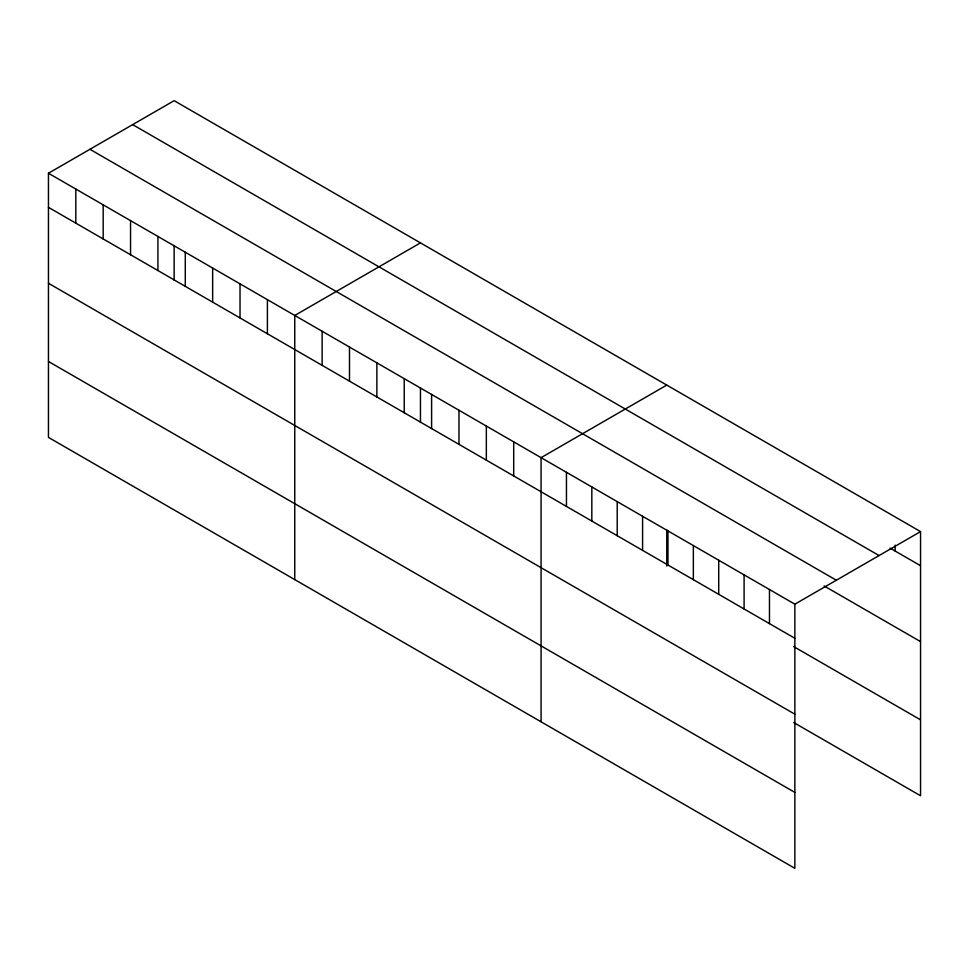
<?xml version="1.0" encoding="UTF-8"?>
<svg xmlns="http://www.w3.org/2000/svg" width="969" height="969" viewBox="0 0 969 969"><rect width="100%" height="100%" fill="white"/><g stroke="black" fill="none" stroke-linecap="round" stroke-linejoin="round"><path stroke-width="1.45" d="M48.45 173.245L794.859 604.184L794.859 868.321L48.45 437.394L48.45 173.245L174.141 100.679L920.55 531.606L920.55 795.755L793.659 722.499M420.461 242.88L294.758 315.458L294.758 579.595M666.769 385.093L541.077 457.659L541.077 721.808M794.859 604.184L920.55 531.606M890.099 548.127L920.55 565.714M132.668 124.626L879.065 555.552M89.935 149.299L836.332 580.225M824.11 585.942L920.55 641.623M48.45 207.342L794.859 638.28M793.659 646.577L920.55 719.834M48.45 283.263L794.859 714.189M48.45 361.473L794.859 792.412M895.174 545.123L895.174 551.058M769.471 589.527L769.471 623.624M744.095 574.871L744.095 608.98M718.719 560.227L718.719 594.324M693.344 545.571L693.344 579.668M667.968 530.915L667.968 565.024M666.769 529.873L666.769 566.078M642.592 516.271L642.592 550.368M617.205 501.615L617.205 535.712M591.829 486.971L591.829 521.068M566.453 472.315L566.453 506.412M513.703 441.864L513.703 475.961M486.341 426.057L486.341 460.166M458.967 410.262L458.967 444.359M431.605 394.456L431.605 428.564M420.461 387.661L420.461 422.423M404.23 378.661L404.23 412.758M376.868 362.854L376.868 396.963M349.494 347.059L349.494 381.156M322.132 331.253L322.132 365.361M267.396 299.651L267.396 333.76M240.021 283.856L240.021 317.953M212.659 268.05L212.659 302.158M185.285 252.255L185.285 286.352M174.141 245.46L174.141 280.211M157.923 236.448L157.923 270.545M130.549 220.653L130.549 254.75M103.186 204.847L103.186 238.943M75.812 189.052L75.812 223.149"/></g></svg>
